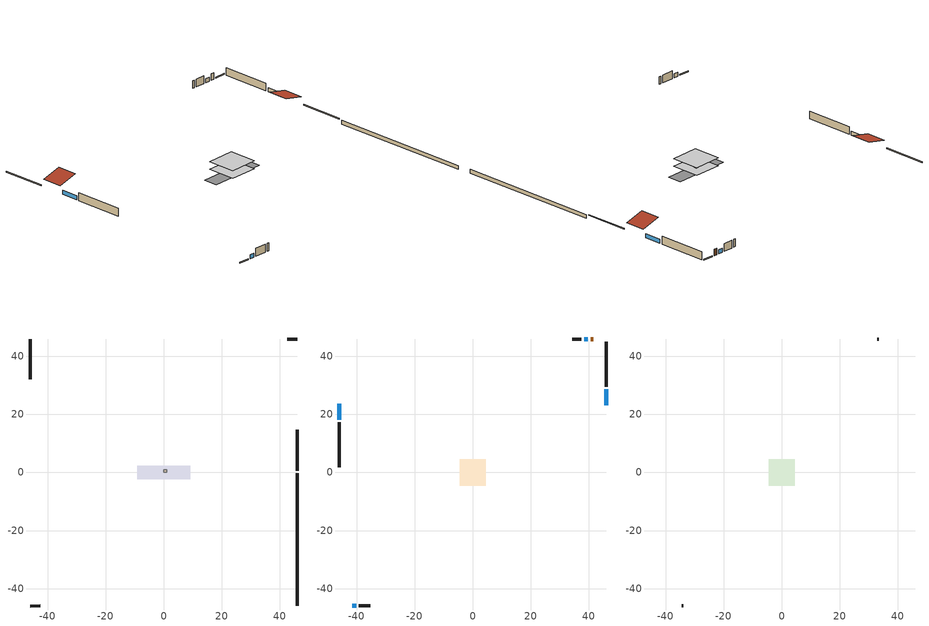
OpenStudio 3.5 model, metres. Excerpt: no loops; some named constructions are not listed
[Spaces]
furnace airloop ret air space
 floor adiabatic (AdiabaticConst): 0,0 0,1 1,1 1,0 z0
 wall adiabatic (AdiabaticConst): 0,0 1,0 1,1 0,1 0,0 z0:1
 ceiling adiabatic (AdiabaticConst): 1,0 1,1 0,1 0,0 z1
crawlspace - unvented 1
 floor foundation (Slab1 construction): -9.16,-2.27 -9.16,2.27 9.16,2.27 9.16,-2.27 z-0.91
 wall outside (RimJoist4 construction): -46.02,-46.02 -42.5,-46.02 z0.3:0.61
 wall outside (RimJoist3 construction): -46.02,46.02 -46.02,32.16 z0.3:0.61
 wall outside (RimJoist2 construction): 46.02,46.02 42.5,46.02 z0.3:0.61
 wall outside (RimJoist1 construction): 46.02,0.63 46.02,14.72 z0.3:0.61
 wall foundation (FoundationWall1 construction): 46.02,-46.02 46.02,-0.3 z-0.91:0.3
living space 1
 floor to crawlspace - unvented 1 (Floor1 construction): -4.56,-4.56 -4.56,4.56 4.56,4.56 4.56,-4.56 z0.3
 wall outside (AdiabaticWallConstruction 1): 41.57,46.02 40.65,46.02 z0.3:2.34
 wall outside (AdiabaticWallConstruction): -41.57,-46.02 -40.2,-46.02 / -46.02,23.75 -46.02,18.26 / 39.73,46.02 38.35,46.02 / 46.02,23.13 46.02,28.62 z0.3:1.52
 wall outside (Wall4 construction): -39.27,-46.02 -35.38,-46.02 z0.3:2.74
 wall outside (Wall3 construction): -46.02,17.34 -46.02,1.79 z0.3:2.74
 wall outside (Wall2 construction): 37.43,46.02 34.3,46.02 z0.3:2.74
 wall outside (Wall1 construction): 46.02,29.55 46.02,45.09 z0.3:2.74
 window (WindowConstruction 3): -41.57,-46.02 -40.2,-46.02 z0.3:1.52
 window (WindowConstruction 2): -46.02,23.75 -46.02,18.26 z0.3:1.52
 window (WindowConstruction 1): 39.73,46.02 38.35,46.02 z0.3:1.52
 window (WindowConstruction): 46.02,23.13 46.02,28.62 z0.3:1.52
 door (Door): 41.57,46.02 40.66,46.02 z0.3:2.34
attic - vented 1
 floor to living space 1 (Floor2 construction Reversed): -4.56,-4.56 -4.56,4.56 4.56,4.56 4.56,-4.56 z2.74
 wall outside (Wall8 construction): -34.45,-46.02 -33.92,-46.02 z0.3:2.74
 wall outside (Wall7 construction): 33.37,46.02 32.84,46.02 z0.3:2.74
 roof outside (Roof3 construction): 46.02,22.2,2.74 39.67,22.2,4.33 39.67,15.65,4.33 46.02,15.65,2.74
 roof outside (Roof1 construction): -46.02,24.68,2.74 -39.67,24.68,4.33 -39.67,31.23,4.33 -46.02,31.23,2.74
[Construction]
Floor2 construction: ceiling loosefill ins, ceiling stud and cavity, gypsum board
Floor1 construction Reversed: floor covering, osb sheathing 0.75 in., floor stud and cavity
[Material] Roughness=Rough; Thermal Absorptance=0.9
Name | Thickness {m} | Conductivity {W/m-K} | Density {kg/m3} | Specific Heat {J/kg-K} | Solar Absorptance | Visible Absorptance
ceiling stud and cavity | 0.1397 | 0.547142 | 65.682 | 1177.47 | 0.7 | 0.7
ceiling loosefill ins | 0.169333 | 0.0480833 | 16.02 | 1046.75 | 0.7 | 0.7
floor covering | 0.0127 | 0.0433444 | 54.468 | 1339.84 | 0.6 | 0.6
osb sheathing 0.75 in. | 0.01905 | 0.115458 | 512.64 | 1214.23 | 0.7 | 0.7
floor stud and cavity | 0.1397 | 0.27731 | 92.3553 | 1139.71 | 0.7 | 0.7
gypsum board | 0.0127 | 0.160291 | 801 | 837.4 | 0.6 | 0.6
[Schedule:Day]
interior lighting schedule allday7: 1, 0, 0.0745455, 4, 0, 0.0621212, 5, 0, 0.0683333, 6, 0, 0.111818, 7, 0, 0.186364, 8, 0, 0.236061, 10, 0, 0.254697, 11, 0, 0.242273, 12, 0, 0.229848, 13, 0, 0.223636, 14, 0, 0.217424, 15, 0, 0.229848, 16, 0, 0.254697, 17, 0, 0.310606, 18, 0, 0.403788, 19, 0, 0.534242, 20, 0, 0.652273, 21, 0, 0.683333, 22, 0, 0.490758, 23, 0, 0.248485, 24, 0, 0.111818
interior lighting schedule allday6: 1, 0, 0.0727273, 4, 0, 0.0606061, 5, 0, 0.0666667, 6, 0, 0.109091, 7, 0, 0.181818, 8, 0, 0.230303, 10, 0, 0.248485, 11, 0, 0.236364, 12, 0, 0.224242, 13, 0, 0.218182, 14, 0, 0.212121, 15, 0, 0.224242, 16, 0, 0.248485, 17, 0, 0.30303, 18, 0, 0.393939, 19, 0, 0.521212, 20, 0, 0.636364, 21, 0, 0.666667, 22, 0, 0.478788, 23, 0, 0.242424, 24, 0, 0.109091
interior lighting schedule allday5: 1, 0, 0.0763636, 4, 0, 0.0636364, 5, 0, 0.07, 6, 0, 0.114545, 7, 0, 0.190909, 8, 0, 0.241818, 10, 0, 0.260909, 11, 0, 0.248182, 12, 0, 0.235455, 13, 0, 0.229091, 14, 0, 0.222727, 15, 0, 0.235455, 16, 0, 0.260909, 17, 0, 0.318182, 18, 0, 0.413636, 19, 0, 0.547273, 20, 0, 0.668182, 21, 0, 0.7, 22, 0, 0.502727, 23, 0, 0.254545, 24, 0, 0.114545
interior lighting schedule allday4: 1, 0, 0.0845455, 4, 0, 0.0704545, 5, 0, 0.0775, 6, 0, 0.126818, 7, 0, 0.211364, 8, 0, 0.267727, 10, 0, 0.288864, 11, 0, 0.274773, 12, 0, 0.260682, 13, 0, 0.253636, 14, 0, 0.246591, 15, 0, 0.260682, 16, 0, 0.288864, 17, 0, 0.352273, 18, 0, 0.457955, 19, 0, 0.605909, 20, 0, 0.739773, 21, 0, 0.775, 22, 0, 0.556591, 23, 0, 0.281818, 24, 0, 0.126818
interior lighting schedule allday3: 1, 0, 0.0927273, 4, 0, 0.0772727, 5, 0, 0.085, 6, 0, 0.139091, 7, 0, 0.231818, 8, 0, 0.293636, 10, 0, 0.316818, 11, 0, 0.301364, 12, 0, 0.285909, 13, 0, 0.278182, 14, 0, 0.270455, 15, 0, 0.285909, 16, 0, 0.316818, 17, 0, 0.386364, 18, 0, 0.502273, 19, 0, 0.664545, 20, 0, 0.811364, 21, 0, 0.85, 22, 0, 0.610455, 23, 0, 0.309091, 24, 0, 0.139091
interior lighting schedule allday2: 1, 0, 0.100909, 4, 0, 0.0840909, 5, 0, 0.0925, 6, 0, 0.151364, 7, 0, 0.252273, 8, 0, 0.319545, 10, 0, 0.344773, 11, 0, 0.327955, 12, 0, 0.311136, 13, 0, 0.302727, 14, 0, 0.294318, 15, 0, 0.311136, 16, 0, 0.344773, 17, 0, 0.420455, 18, 0, 0.546591, 19, 0, 0.723182, 20, 0, 0.882955, 21, 0, 0.925, 22, 0, 0.664318, 23, 0, 0.336364, 24, 0, 0.151364
interior lighting schedule allday1: 1, 0, 0.108182, 4, 0, 0.0901515, 5, 0, 0.0991667, 6, 0, 0.162273, 7, 0, 0.270455, 8, 0, 0.342576, 10, 0, 0.369621, 11, 0, 0.351591, 12, 0, 0.333561, 13, 0, 0.324545, 14, 0, 0.31553, 15, 0, 0.333561, 16, 0, 0.369621, 17, 0, 0.450758, 18, 0, 0.585985, 19, 0, 0.775303, 20, 0, 0.946591, 21, 0, 0.991667, 22, 0, 0.712197, 23, 0, 0.360606, 24, 0, 0.162273
occupants schedule allday1: 7, 0, 1, 8, 0, 0.868852, 9, 0, 0.409836, 16, 0, 0.245902, 17, 0, 0.295082, 18, 0, 0.540984, 21, 0, 0.885246, 24, 0, 1
